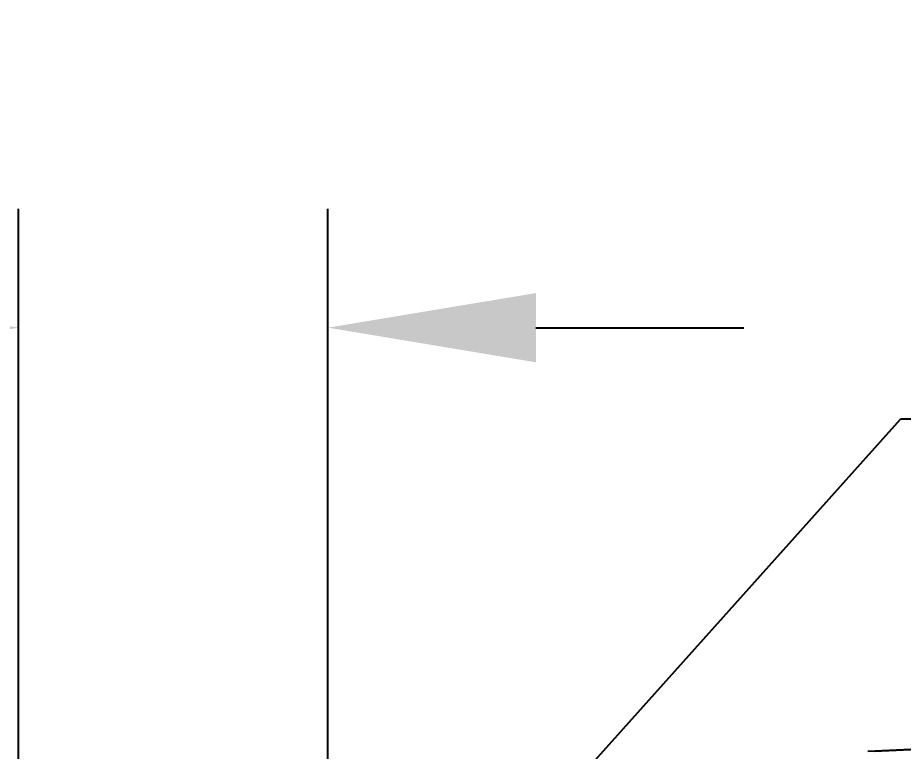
# Model space of a CAD drawing. Header units: millimetres. Extents: x 17700 to 32328, y 19251 to 29476.
# Drawn here: x 17963.36 to 17982.74, y 19607.57 to 19623.63 of the extents above; entities that cross this region are included whole.
import ezdxf

# ---------------------------------------------------------------- set-up
doc = ezdxf.new("R2010")
doc.units = ezdxf.units.MM
doc.header["$LTSCALE"] = 5
doc.layers.add('UNIT', color=6, linetype='Continuous')
doc.layers.add('WS-NO-CONTROL', color=3, linetype='Continuous')
doc.styles.add('SUBMITTAL', font='romans.shx', dxfattribs={"width": 0.75})
doc.dimstyles.new('SUBMITTAL', dxfattribs={"dimtxt": 0.09375, "dimasz": 0.09375, "dimexe": 0.03125, "dimexo": 0.0625, "dimgap": 0.0625, "dimtad": 0, "dimdec": 4, "dimzin": 4, "dimdsep": 46, "dimlunit": 4, "dimtxsty": 'SUBMITTAL', "dimcen": 0.09375, "dimclre": 6, "dimadec": 0, "dimazin": 0, "dimtfac": 1, "dimtdec": 0, "dimtofl": 0, "dimtmove": 0, "dimatfit": 3, "dimfxl": 0, "dimfrac": 2, "dimtolj": 1, "dimtzin": 4, "dimarcsym": 0})

# ---------------------------------------------------------------- blocks, each defined once
blk = doc.blocks.new('*D113')
at = {"layer": 'WS-NO-CONTROL', "color": 6, "lineweight": -2}
for p, q in [((17963.379, 19596.09), (17963.379, 19619.446)), ((17970.149, 19595.712), (17970.149, 19619.446))]:
    blk.add_line(p, q, dxfattribs=at)
at = {"layer": 'WS-NO-CONTROL', "color": 3, "lineweight": -2}
for p, q in [((17958.829, 19616.846), (17954.279, 19616.846)), ((17974.699, 19616.846), (17979.249, 19616.846))]:
    blk.add_line(p, q, dxfattribs=at)
at = {"layer": 'WS-NO-CONTROL', "color": 3}
for points in [[(17958.829, 19617.604), (17958.829, 19616.088), (17963.379, 19616.846)], [(17974.699, 19617.604), (17974.699, 19616.088), (17970.149, 19616.846)]]:
    blk.add_solid(points, dxfattribs=at)
at = {"layer": 'WS-NO-CONTROL', "color": 3, "insert": (17943.229, 19616.846), "char_height": 4.55, "attachment_point": 5, "style": 'SUBMITTAL'}
blk.add_mtext('\\A1;6 3/4"', dxfattribs=at)

msp = doc.modelspace()

# ---------------------------------------------------------------- linework, layer by layer
at = {"layer": 'UNIT'}
for p, q in [((17981.967, 19607.5739), (17987.5418, 19607.8485)), ((17982.1062, 19607.5739), (17987.681, 19607.8485))]:
    msp.add_line(p, q, dxfattribs=at)

# ---------------------------------------------------------------- dimensions: what is measured, and where the dimension line sits
at = {"layer": 'WS-NO-CONTROL', "color": 3}
dim = msp.add_linear_dim(base=(17963.3786, 19616.846), p1=(17970.1486, 19593.1124), p2=(17963.3786, 19593.4895), dimstyle='SUBMITTAL', override={"dimscale": 65, "dimtxt": 0.07, "dimasz": 0.07, "dimexe": 0.04, "dimexo": 0.04, "dimgap": 0.03125, "dimdec": 3, "dimzin": 3, "dimclrd": 3, "dimclrt": 3, "dimtdec": 3, "dimtix": 1}, dxfattribs=at)
dim.commit()
dim.dimension.update_dxf_attribs({"geometry": '*D113', "text_midpoint": (17943.2286, 19616.846), "dimtype": 160})

# ---------------------------------------------------------------- leaders
at = {"layer": 'UNIT'}
for points in [[(17970.1387, 19600.8419), (17982.6824, 19614.846)], [(18159.4234, 19600.8419), (18146.3104, 19614.846), (17982.6824, 19614.846)]]:
    msp.add_leader(points, dimstyle='SUBMITTAL', override={"dimscale": 36, "dimarcsym": 1}, dxfattribs=at)

doc.saveas('drawing.dxf')
